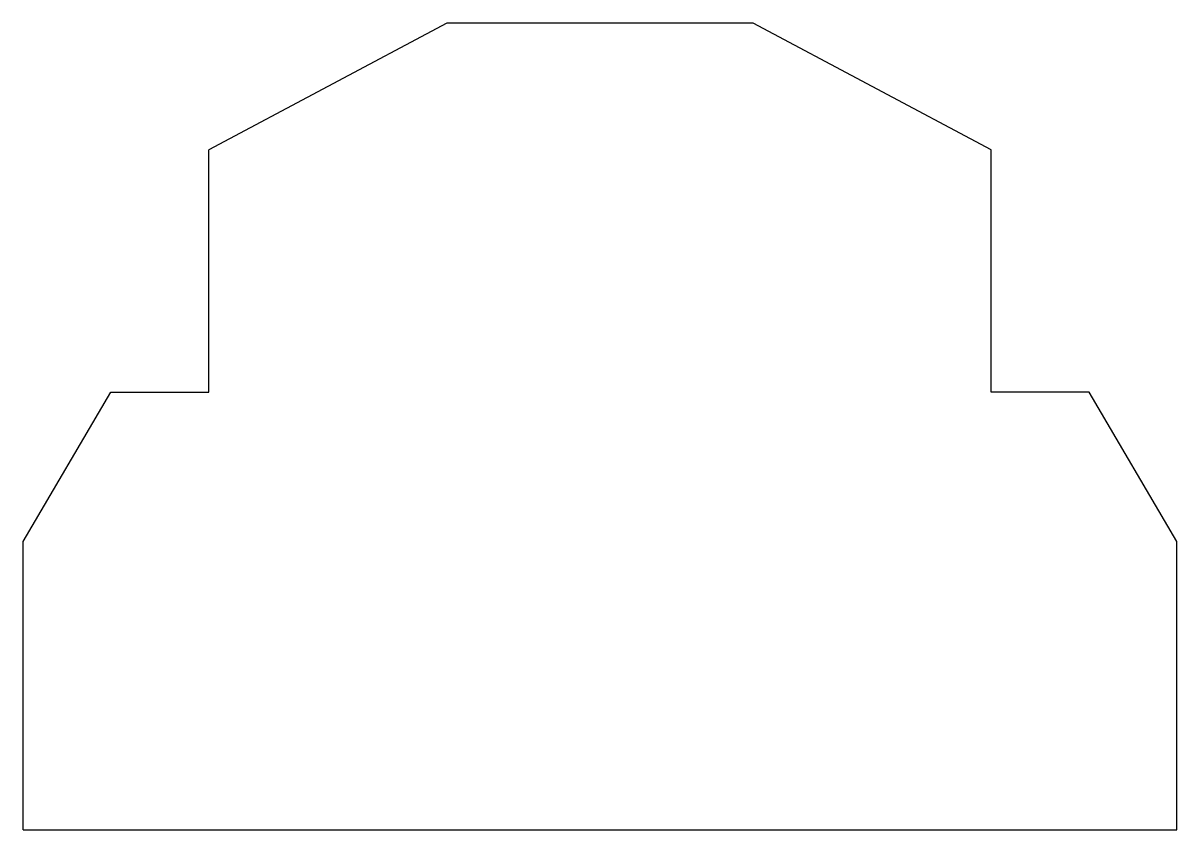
# Model space of a CAD drawing. Header units: millimetres. Extents: x 0 to 200, y 0 to 140.
import ezdxf

# ---------------------------------------------------------------- set-up
doc = ezdxf.new("R2010")
doc.units = ezdxf.units.MM
doc.layers.get('0').update_dxf_attribs({"linetype": 'CONTINUOUS'})

msp = doc.modelspace()

# ---------------------------------------------------------------- linework, layer by layer
for p, q in [((73.45, 139.81), (32.2, 117.86)), ((126.55, 139.81), (73.45, 139.81)), ((167.8, 117.86), (126.55, 139.81)), ((32.2, 75.86), (32.2, 117.86)), ((167.8, 75.86), (167.8, 117.86)), ((0, 50), (15.2, 75.86)), ((15.2, 75.86), (32.2, 75.86)), ((184.8, 75.86), (167.8, 75.86)), ((200, 50), (184.8, 75.86)), ((0, 0), (0, 50)), ((200, 0), (200, 50)), ((0, 0), (200, 0))]:
    msp.add_line(p, q)

doc.saveas('drawing.dxf')
